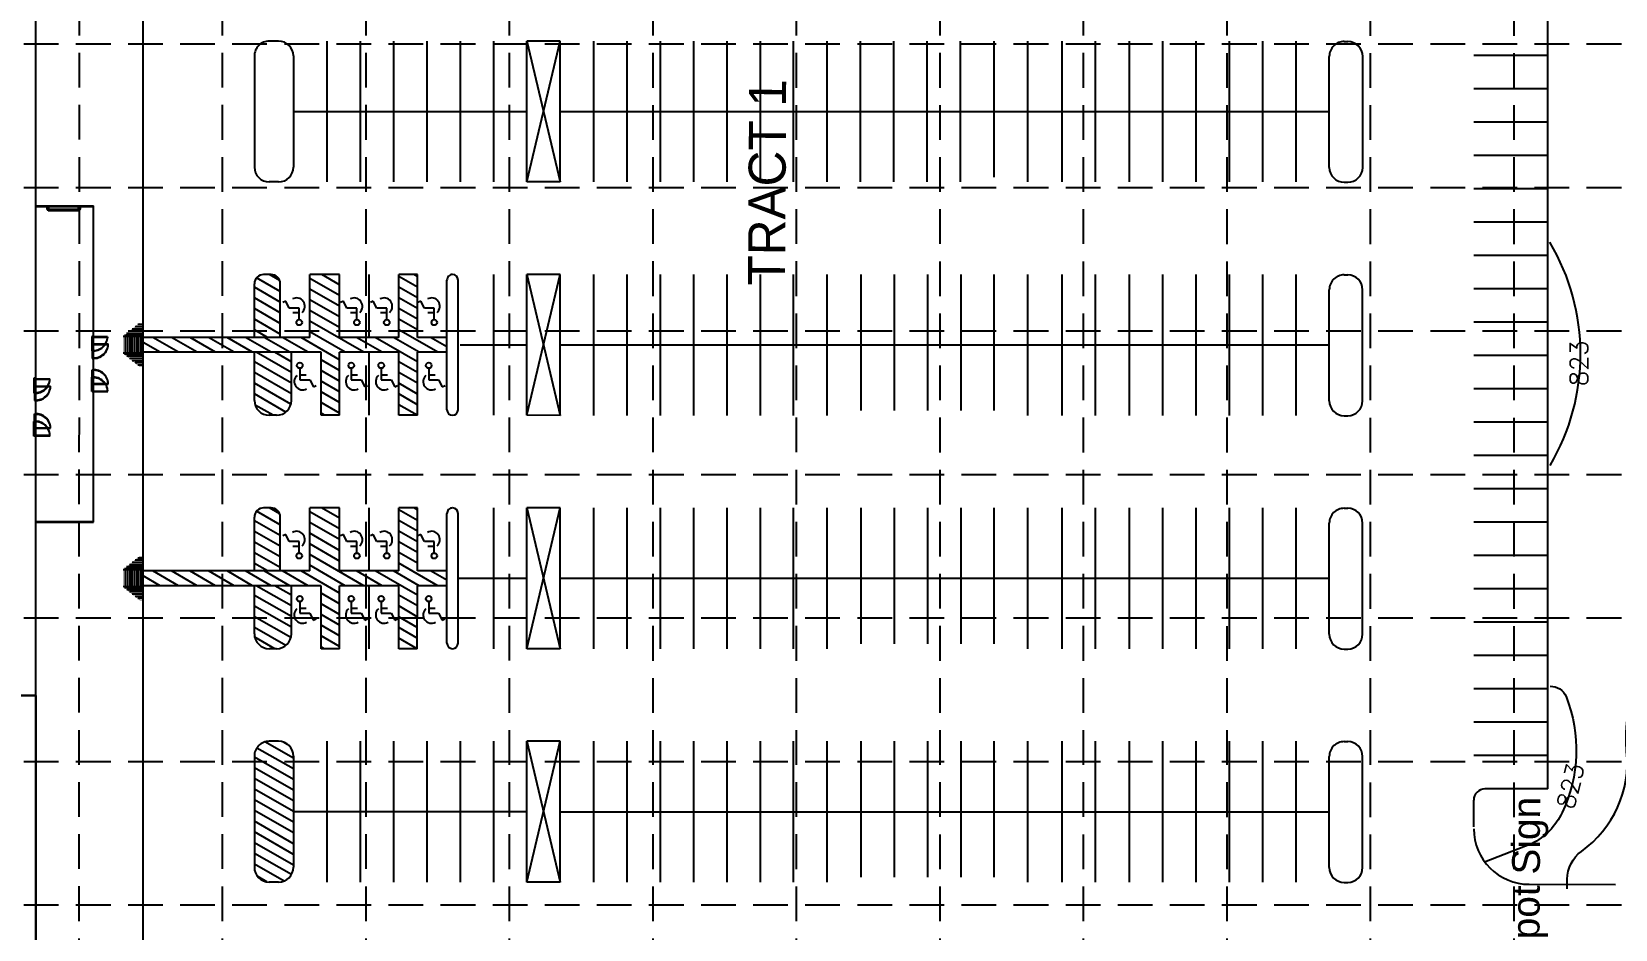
# Model space of a CAD drawing. Header units: inches. Extents: x -105549 to 5741, y -35602 to 5776.
# Drawn here: x 4680.7 to 5108.3, y 3908 to 4150.4 of the extents above; entities that cross this region are included whole.
import ezdxf

# ---------------------------------------------------------------- set-up
doc = ezdxf.new("R2010")
doc.units = ezdxf.units.IN
doc.header["$LTSCALE"] = 30
doc.header["$MEASUREMENT"] = 0
doc.linetypes.add('DASHDOT2', pattern=[0.5, 0.25, -0.125, 0, -0.125])
doc.linetypes.add('HIDDEN', pattern=[0.375, 0.25, -0.125])
for name, color, linetype in [('A-SITE-CURB', 2, 'Continuous'), ('A-SITE-PKSTRIPE', 7, 'Continuous'), ('A-SITE-PROPERTY', 6, 'DASHDOT2'), ('Buildings', 3, 'Continuous'), ('C-BLDG-HomeDepot', 8, 'Continuous'), ('C-PRKG-HCAP', 8, 'Continuous'), ('GRID', 254, 'HIDDEN'), ('SITE-PARKING NOTES', 7, 'Continuous'), ('x37001pto$0$P-CONT-LAND', 1, 'Continuous'), ('x37001pto$0$P-CONT-TXT', 1, 'Continuous')]:
    doc.layers.add(name, color=color, linetype=linetype)
doc.styles.add('GH-HD', font='')
doc.styles.get("Standard").update_dxf_attribs({"font": 'ARIAL.TTF'})
doc.styles.add('x37001pto$0$L80', font='simplex', dxfattribs={"height": 4.8})
doc.styles.get('GH-HD').set_extended_font_data('Goudy Old Style')

# ---------------------------------------------------------------- blocks, each defined once
blk = doc.blocks.new('RAMP')
for p, q in [((-36.9, 0.8), (-36.9, 53.7)), ((-30.4, 0.8), (-30.5, 61.8)), ((-27.1, 0.8), (-27.2, 65.9)), ((27, 58.8), (-27, 58.8)), ((27, 51.6), (-27, 51.6)), ((27.1, 0.7), (27.1, 65.9)), ((30.4, 0.7), (30.4, 61.8)), ((36.9, 0.8), (36.9, 54.8)), ((-71.5, 0.7), (71.5, 0.7)), ((-65.7, 0.7), (-65.7, 18.5)), ((-58.5, 0.7), (-58.5, 26.8)), ((-51.3, 0.7), (-51.3, 36.2)), ((-44.1, 0.7), (-44.1, 45)), ((27, 44.4), (-27, 44.4)), ((27, 37.2), (-27, 37.2)), ((27, 30), (-27, 30)), ((27, 22.8), (-27, 22.8)), ((27, 16.4), (-27, 16.3)), ((27, 8.4), (-27, 8.4)), ((44.1, 0.8), (44.1, 45.1)), ((51.3, 0.8), (51.3, 36.2)), ((58.5, 0.8), (58.5, 27.4)), ((65.7, 0.8), (65.7, 18.6))]:
    blk.add_line(p, q)
for points, const_width in [([(-70.7, 11.6), (-27.1, 66)], 1), ([(-27.1, 66), (26.5, 66)], 0.5), ([(71, 12.1), (26.9, 66)], 1), ([(-71, 0.7), (-71, 11.9)], 1), ([(71, 0.7), (71, 12.1)], 1)]:
    blk.add_lwpolyline(points, dxfattribs=dict(const_width=const_width))

msp = doc.modelspace()

# ---------------------------------------------------------------- linework, layer by layer
at = {"layer": 'A-SITE-CURB', "color": 7}
for p, q in [((5090.06, 3945.91), (5090.08, 4323.91)), ((4710.86, 3812.27), (4710.87, 4192.21)), ((4747.42, 4147.79), (4744.87, 4147.79)), ((4814.41, 4109.79), (4814.42, 4147.79)), ((4814.41, 4109.79), (4823.42, 4147.78)), ((4823.42, 4147.78), (4814.42, 4147.79)), ((4814.42, 4147.79), (4823.41, 4109.78)), ((4823.41, 4109.78), (4823.42, 4147.78)), ((5035.07, 4147.69), (5036.07, 4147.69)), ((4740.87, 4143.79), (4740.87, 4113.79)), ((4751.42, 4143.79), (4751.41, 4113.79)), ((5031.07, 4113.69), (5031.07, 4143.69)), ((5040.07, 4113.69), (5040.07, 4143.69)), ((4747.41, 4109.79), (4744.87, 4109.79)), ((4823.41, 4109.78), (4814.41, 4109.79)), ((5035.07, 4109.69), (5036.07, 4109.69)), ((4792.87, 4048.29), (4792.87, 4083.29)), ((4794.37, 4084.79), (4794.37, 4084.79)), ((4795.87, 4048.29), (4795.87, 4083.29)), ((4814.41, 4084.79), (4823.41, 4046.78)), ((4814.41, 4046.79), (4814.41, 4084.79)), ((4823.41, 4084.78), (4814.41, 4084.79)), ((4814.41, 4046.79), (4823.41, 4084.78)), ((4823.41, 4046.78), (4823.41, 4084.78)), ((5035.06, 4084.69), (5036.06, 4084.69)), ((5031.06, 4050.69), (5031.06, 4080.69)), ((5040.06, 4050.69), (5040.06, 4080.69)), ((4794.37, 4046.79), (4794.37, 4046.79)), ((4823.41, 4046.78), (4814.41, 4046.79)), ((5035.06, 4046.69), (5036.06, 4046.69)), ((4792.86, 3985.29), (4792.87, 4020.29)), ((4794.37, 4021.79), (4794.37, 4021.79)), ((4795.86, 3985.29), (4795.87, 4020.29)), ((4814.41, 4021.79), (4823.41, 3983.78)), ((4814.41, 3983.79), (4814.41, 4021.79)), ((4823.41, 4021.78), (4814.41, 4021.79)), ((4814.41, 3983.79), (4823.41, 4021.78)), ((4823.41, 3983.78), (4823.41, 4021.78)), ((5035.06, 4021.69), (5036.06, 4021.69)), ((5031.06, 3987.69), (5031.06, 4017.69)), ((5040.06, 3987.69), (5040.06, 4017.69)), ((4794.36, 3983.79), (4794.36, 3983.79)), ((4823.41, 3983.78), (4814.41, 3983.79)), ((5035.06, 3983.69), (5036.06, 3983.69)), ((4814.41, 3958.79), (4823.41, 3920.78)), ((4814.41, 3920.79), (4814.41, 3958.79)), ((4823.41, 3958.78), (4814.41, 3958.79)), ((4814.41, 3920.79), (4823.41, 3958.78)), ((4823.41, 3920.78), (4823.41, 3958.78)), ((5031.06, 3924.69), (5031.06, 3954.69)), ((5035.06, 3958.69), (5036.06, 3958.69)), ((5040.06, 3924.69), (5040.06, 3954.69)), ((5070.06, 3935.69), (5070.06, 3942.91)), ((5090.06, 3945.91), (5073.06, 3945.91)), ((4823.41, 3920.78), (4814.41, 3920.79)), ((5035.06, 3920.69), (5036.06, 3920.69)), ((5085.05, 3920.18), (5108.28, 3920.17))]:
    msp.add_line(p, q, dxfattribs=at)
for centre, radius, start, end in [((4744.87, 4143.79), 4, 89.9973, 179.9973), ((4747.42, 4143.79), 4, 359.9973, 89.9973), ((5035.07, 4143.69), 4, 89.9973, 179.9973), ((5036.07, 4143.69), 4, 359.9973, 89.9973), ((4744.87, 4113.79), 4, 179.9973, 269.9973), ((4747.41, 4113.79), 4, 269.9973, 359.9973), ((5035.07, 4113.69), 4, 179.9973, 269.9973), ((5036.07, 4113.69), 4, 269.9973, 359.9973), ((4794.37, 4083.29), 1.5, 89.9973, 179.9973), ((4794.37, 4083.29), 1.5, 359.9973, 89.9973), ((5035.06, 4080.69), 4, 89.9973, 179.9973), ((5036.06, 4080.69), 4, 359.9973, 89.9973), ((5035.06, 4050.69), 4, 179.9973, 269.9973), ((5036.06, 4050.69), 4, 269.9973, 359.9973), ((4794.37, 4048.29), 1.5, 179.9973, 269.9973), ((4794.37, 4048.29), 1.5, 269.9973, 359.9973), ((4794.37, 4020.29), 1.5, 89.9973, 179.9973), ((4794.37, 4020.29), 1.5, 359.9973, 89.9973), ((5035.06, 4017.69), 4, 89.9973, 179.9973), ((5036.06, 4017.69), 4, 359.9973, 89.9973), ((4794.36, 3985.29), 1.5, 179.9973, 269.9973), ((4794.36, 3985.29), 1.5, 269.9973, 359.9973), ((5035.06, 3987.69), 4, 179.9973, 269.9973), ((5036.06, 3987.69), 4, 269.9973, 359.9973), ((5035.06, 3954.69), 4, 89.9973, 179.9973), ((5036.06, 3954.69), 4, 359.9973, 89.9973), ((5073.06, 3942.91), 3, 89.9973, 179.9973), ((5085.06, 3935.18), 15, 179.9973, 269.9623), ((5035.06, 3924.69), 4, 179.9973, 269.9973), ((5036.06, 3924.69), 4, 269.9973, 359.9973)]:
    msp.add_arc(centre, radius, start, end, dxfattribs=at)
at = {"layer": 'A-SITE-PKSTRIPE', "color": 7}
for p, q in [((4760.42, 4147.79), (4760.41, 4109.79)), ((4769.42, 4147.79), (4769.41, 4109.79)), ((4778.42, 4147.79), (4778.41, 4109.79)), ((4787.42, 4147.79), (4787.41, 4109.79)), ((4796.42, 4147.79), (4796.41, 4109.79)), ((4805.42, 4147.79), (4805.41, 4109.79)), ((4832.42, 4147.78), (4832.41, 4109.78)), ((4841.42, 4147.78), (4841.41, 4109.78)), ((4850.42, 4147.78), (4850.41, 4109.78)), ((4859.42, 4147.78), (4859.41, 4109.78)), ((4868.42, 4147.78), (4868.41, 4109.78)), ((4877.42, 4147.78), (4877.41, 4109.78)), ((4886.41, 4109.78), (4886.42, 4147.78)), ((4895.42, 4147.78), (4895.41, 4109.78)), ((4904.42, 4147.78), (4904.41, 4109.78)), ((4913.42, 4147.78), (4913.41, 4109.78)), ((4922.42, 4147.78), (4922.41, 4109.78)), ((4931.42, 4147.78), (4931.41, 4109.78)), ((4940.63, 4111.09), (4940.63, 4147.78)), ((4949.63, 4147.78), (4949.63, 4109.78)), ((4958.85, 4147.78), (4958.85, 4109.78)), ((4967.85, 4147.78), (4967.85, 4109.78)), ((4977.07, 4147.78), (4977.07, 4109.78)), ((4986.07, 4147.78), (4986.07, 4109.78)), ((4995.07, 4147.78), (4995.07, 4109.78)), ((5004.07, 4147.78), (5004.07, 4109.78)), ((5013.07, 4147.78), (5013.07, 4109.78)), ((5022.07, 4147.78), (5022.07, 4109.78)), ((4787.42, 4145.79), (4787.41, 4109.79)), ((4805.42, 4145.79), (4805.41, 4109.79)), ((5090.07, 4143.91), (5070.07, 4143.91)), ((5090.07, 4134.91), (5070.07, 4134.91)), ((4751.42, 4128.79), (4814.42, 4128.79)), ((4823.42, 4128.78), (5031.07, 4128.78)), ((5090.07, 4125.91), (5070.07, 4125.91)), ((5090.07, 4116.91), (5070.07, 4116.91)), ((5090.07, 4107.91), (5070.07, 4107.91)), ((5090.07, 4098.91), (5070.07, 4098.91)), ((5090.06, 4089.91), (5070.06, 4089.91)), ((4747.87, 4080.22), (4741.45, 4083.89)), ((4745.37, 4084.79), (4743.37, 4084.79)), ((4747.7, 4083.19), (4744.91, 4084.79)), ((4755.87, 4067.79), (4755.87, 4084.79)), ((4763.87, 4084.79), (4755.87, 4084.79)), ((4763.87, 4079.11), (4755.87, 4083.73)), ((4763.87, 4081.99), (4759.04, 4084.79)), ((4763.87, 4067.79), (4763.87, 4084.79)), ((4771.87, 4067.79), (4771.87, 4084.79)), ((4779.87, 4067.79), (4779.87, 4084.79)), ((4784.87, 4084.79), (4779.87, 4084.79)), ((4784.87, 4081.41), (4779.87, 4084.3)), ((4784.87, 4084.3), (4784.02, 4084.79)), ((4784.87, 4067.79), (4784.87, 4084.79)), ((4805.41, 4084.79), (4805.41, 4046.79)), ((4832.41, 4084.78), (4832.41, 4046.78)), ((4841.41, 4084.78), (4841.41, 4046.78)), ((4850.41, 4084.78), (4850.41, 4046.78)), ((4859.41, 4084.78), (4859.41, 4046.78)), ((4868.41, 4084.78), (4868.41, 4046.78)), ((4877.41, 4084.78), (4877.41, 4046.78)), ((4886.41, 4046.78), (4886.41, 4084.78)), ((4895.41, 4084.78), (4895.41, 4046.78)), ((4904.63, 4084.78), (4904.63, 4048.09)), ((4913.63, 4084.78), (4913.63, 4048.09)), ((4922.63, 4084.78), (4922.63, 4048.09)), ((4931.63, 4084.78), (4931.63, 4048.09)), ((4940.63, 4048.09), (4940.63, 4084.78)), ((4949.63, 4084.78), (4949.63, 4046.78)), ((4958.85, 4084.78), (4958.85, 4046.78)), ((4967.85, 4084.78), (4967.85, 4046.78)), ((4977.06, 4084.78), (4977.06, 4046.78)), ((4986.06, 4084.78), (4986.06, 4046.78)), ((4995.06, 4084.78), (4995.06, 4046.78)), ((5004.06, 4084.78), (5004.06, 4046.78)), ((5013.06, 4084.78), (5013.06, 4046.78)), ((5022.06, 4084.78), (5022.06, 4046.78)), ((4740.87, 4067.79), (4740.87, 4082.29)), ((4747.87, 4077.34), (4740.87, 4081.34)), ((4747.87, 4067.79), (4747.87, 4082.29)), ((4763.87, 4076.22), (4755.87, 4080.84)), ((4784.87, 4078.52), (4779.87, 4081.41)), ((4805.41, 4082.79), (4805.41, 4046.79)), ((5090.06, 4080.91), (5070.06, 4080.91)), ((4747.87, 4074.46), (4740.87, 4078.46)), ((4747.87, 4071.58), (4740.87, 4075.58)), ((4763.87, 4073.33), (4755.87, 4077.96)), ((4763.87, 4070.45), (4755.87, 4075.07)), ((4784.87, 4075.63), (4779.87, 4078.52)), ((4784.87, 4072.75), (4779.87, 4075.64)), ((4747.87, 4068.7), (4740.87, 4072.7)), ((4770.39, 4063.79), (4755.87, 4072.18)), ((4784.87, 4069.86), (4779.87, 4072.75)), ((5090.06, 4071.91), (5070.06, 4071.91)), ((4740.87, 4067.79), (4710.87, 4067.79)), ((4740.87, 4067.79), (4710.87, 4067.79)), ((4715.43, 4063.79), (4710.87, 4066.43)), ((4715.43, 4063.79), (4710.87, 4066.43)), ((4720.43, 4063.79), (4713.5, 4067.79)), ((4725.42, 4063.79), (4718.5, 4067.79)), ((4730.42, 4063.79), (4723.5, 4067.79)), ((4735.42, 4063.79), (4728.49, 4067.79)), ((4740.41, 4063.79), (4733.49, 4067.79)), ((4745.41, 4063.79), (4738.49, 4067.79)), ((4744.42, 4067.79), (4740.87, 4069.82)), ((4747.87, 4067.79), (4740.87, 4067.79)), ((4750.41, 4063.79), (4743.48, 4067.79)), ((4755.87, 4067.79), (4747.87, 4067.79)), ((4755.4, 4063.79), (4748.48, 4067.79)), ((4763.87, 4061.78), (4753.48, 4067.79)), ((4765.4, 4063.79), (4755.87, 4069.29)), ((4779.87, 4067.79), (4763.87, 4067.79)), ((4775.39, 4063.79), (4768.47, 4067.79)), ((4784.87, 4061.2), (4773.46, 4067.79)), ((4785.38, 4063.79), (4778.46, 4067.79)), ((4790.38, 4063.79), (4779.87, 4069.86)), ((4792.87, 4067.79), (4784.87, 4067.79)), ((4792.87, 4065.24), (4788.45, 4067.79)), ((4740.87, 4063.79), (4710.87, 4063.79)), ((4740.87, 4063.79), (4710.87, 4063.79)), ((4750.87, 4063.79), (4740.87, 4063.79)), ((4740.87, 4050.79), (4740.87, 4063.79)), ((4750.87, 4058.34), (4741.35, 4063.79)), ((4750.87, 4061.22), (4746.38, 4063.79)), ((4750.87, 4050.79), (4750.87, 4063.79)), ((4758.87, 4063.79), (4750.87, 4063.79)), ((4758.87, 4046.79), (4758.87, 4063.79)), ((4763.87, 4058.9), (4758.87, 4061.79)), ((4779.87, 4063.79), (4763.87, 4063.79)), ((4763.87, 4046.79), (4763.87, 4063.79)), ((4771.87, 4046.79), (4771.87, 4063.79)), ((4779.87, 4046.79), (4779.87, 4063.79)), ((4784.87, 4046.79), (4784.87, 4063.79)), ((4792.87, 4063.79), (4784.87, 4063.79)), ((4796.41, 4065.79), (4814.41, 4065.79)), ((4823.41, 4065.78), (5031.06, 4065.78)), ((5090.06, 4062.91), (5070.06, 4062.91)), ((4750.87, 4055.47), (4740.87, 4061.18)), ((4750.87, 4052.59), (4740.87, 4058.3)), ((4763.87, 4056.01), (4758.87, 4058.9)), ((4784.87, 4058.31), (4779.87, 4061.2)), ((4784.87, 4055.42), (4779.87, 4058.31)), ((4750.74, 4049.78), (4740.87, 4055.42)), ((4763.87, 4053.12), (4758.87, 4056.01)), ((4763.87, 4050.23), (4758.87, 4053.12)), ((4784.87, 4052.53), (4779.87, 4055.42)), ((5090.06, 4053.91), (5070.06, 4053.91)), ((4749.38, 4047.68), (4740.87, 4052.54)), ((4745.9, 4046.79), (4741.06, 4049.55)), ((4763.87, 4047.35), (4758.87, 4050.24)), ((4784.87, 4049.65), (4779.87, 4052.54)), ((4784.82, 4046.79), (4779.87, 4049.65)), ((4746.87, 4046.79), (4744.87, 4046.79)), ((4759.84, 4046.79), (4758.87, 4047.35)), ((4763.87, 4046.79), (4758.87, 4046.79)), ((4784.87, 4046.79), (4779.87, 4046.79)), ((5090.06, 4044.91), (5070.06, 4044.91)), ((5090.06, 4035.91), (5070.06, 4035.91)), ((5090.06, 4026.91), (5070.06, 4026.91)), ((4740.87, 4004.79), (4740.87, 4019.29)), ((4747.87, 4017.22), (4741.45, 4020.89)), ((4745.37, 4021.79), (4743.37, 4021.79)), ((4747.7, 4020.19), (4744.91, 4021.79)), ((4747.87, 4004.79), (4747.87, 4019.29)), ((4755.87, 4004.79), (4755.87, 4021.79)), ((4763.87, 4021.79), (4755.87, 4021.79)), ((4763.87, 4016.11), (4755.87, 4020.73)), ((4763.87, 4018.99), (4759.03, 4021.79)), ((4763.87, 4004.79), (4763.87, 4021.79)), ((4771.87, 4004.79), (4771.87, 4021.79)), ((4779.87, 4004.79), (4779.87, 4021.79)), ((4784.87, 4021.79), (4779.87, 4021.79)), ((4784.87, 4018.41), (4779.87, 4021.3)), ((4784.87, 4021.3), (4784.02, 4021.79)), ((4784.87, 4004.79), (4784.87, 4021.79)), ((4805.41, 4021.79), (4805.41, 3983.79)), ((4805.41, 4019.79), (4805.41, 3983.79)), ((4832.41, 4021.78), (4832.41, 3983.78)), ((4841.41, 4021.78), (4841.41, 3983.78)), ((4850.41, 4021.78), (4850.41, 3983.78)), ((4859.41, 4021.78), (4859.41, 3983.78)), ((4868.41, 4021.78), (4868.41, 3983.78)), ((4877.41, 4021.78), (4877.41, 3983.78)), ((4886.41, 3983.78), (4886.41, 4021.78)), ((4895.41, 4021.78), (4895.41, 3983.78)), ((4904.63, 4021.78), (4904.63, 3985.09)), ((4913.63, 4021.78), (4913.63, 3985.09)), ((4922.63, 4021.78), (4922.63, 3985.09)), ((4931.63, 4021.78), (4931.63, 3985.09)), ((4940.63, 3985.09), (4940.63, 4021.78)), ((4949.63, 4021.78), (4949.63, 3983.78)), ((4958.84, 4021.78), (4958.84, 3983.78)), ((4967.84, 4021.78), (4967.84, 3983.78)), ((4977.06, 4021.78), (4977.06, 3983.78)), ((4986.06, 4021.78), (4986.06, 3983.78)), ((4995.06, 4021.78), (4995.06, 3983.78)), ((5004.06, 4021.78), (5004.06, 3983.78)), ((5013.06, 4021.78), (5013.06, 3983.78)), ((5022.06, 4021.78), (5022.06, 3983.78)), ((4747.87, 4014.34), (4740.87, 4018.34)), ((4747.87, 4011.46), (4740.87, 4015.46)), ((4763.87, 4013.22), (4755.87, 4017.84)), ((4763.87, 4010.33), (4755.87, 4014.96)), ((4784.87, 4015.52), (4779.87, 4018.41)), ((4784.87, 4012.63), (4779.87, 4015.52)), ((5090.06, 4017.91), (5070.06, 4017.91)), ((4747.87, 4008.58), (4740.87, 4012.58)), ((4763.87, 4007.45), (4755.87, 4012.07)), ((4784.87, 4009.75), (4779.87, 4012.64)), ((4747.87, 4005.7), (4740.87, 4009.7)), ((4744.42, 4004.79), (4740.87, 4006.82)), ((4770.39, 4000.79), (4755.87, 4009.18)), ((4765.39, 4000.79), (4755.87, 4006.29)), ((4784.87, 4006.86), (4779.87, 4009.75)), ((4790.38, 4000.79), (4779.87, 4006.86)), ((5090.06, 4008.91), (5070.06, 4008.91)), ((4740.87, 4004.79), (4710.87, 4004.79)), ((4740.87, 4004.79), (4710.87, 4004.79)), ((4715.43, 4000.79), (4710.87, 4003.43)), ((4720.42, 4000.79), (4713.5, 4004.79)), ((4725.42, 4000.79), (4718.5, 4004.79)), ((4730.42, 4000.79), (4723.49, 4004.79)), ((4735.41, 4000.79), (4728.49, 4004.79)), ((4740.41, 4000.79), (4733.49, 4004.79)), ((4745.41, 4000.79), (4738.48, 4004.79)), ((4747.87, 4004.79), (4740.87, 4004.79)), ((4750.4, 4000.79), (4743.48, 4004.79)), ((4755.87, 4004.79), (4747.87, 4004.79)), ((4755.4, 4000.79), (4748.48, 4004.79)), ((4763.87, 3998.78), (4753.47, 4004.79)), ((4779.87, 4004.79), (4763.87, 4004.79)), ((4775.39, 4000.79), (4768.46, 4004.79)), ((4784.87, 3998.2), (4773.46, 4004.79)), ((4785.38, 4000.79), (4778.46, 4004.79)), ((4792.87, 4004.79), (4784.87, 4004.79)), ((4792.87, 4002.24), (4788.45, 4004.79)), ((4795.87, 4002.79), (4814.41, 4002.79)), ((4823.41, 4002.78), (5031.06, 4002.78)), ((4740.87, 4000.79), (4710.87, 4000.79)), ((4740.87, 4000.79), (4710.87, 4000.79)), ((4740.86, 3987.79), (4740.87, 4000.79)), ((4750.87, 4000.79), (4740.87, 4000.79)), ((4750.86, 3992.47), (4740.87, 3998.18)), ((4750.87, 3995.34), (4741.34, 4000.79)), ((4750.87, 3998.22), (4746.38, 4000.79)), ((4750.86, 3987.79), (4750.87, 4000.79)), ((4758.87, 4000.79), (4750.87, 4000.79)), ((4758.86, 3983.79), (4758.87, 4000.79)), ((4763.87, 3995.9), (4758.87, 3998.79)), ((4763.86, 3983.79), (4763.87, 4000.79)), ((4779.87, 4000.79), (4763.87, 4000.79)), ((4771.86, 3983.79), (4771.87, 4000.79)), ((4779.86, 3983.79), (4779.87, 4000.79)), ((4784.87, 3995.31), (4779.87, 3998.2)), ((4784.86, 3983.79), (4784.87, 4000.79)), ((4792.87, 4000.79), (4784.87, 4000.79)), ((5090.06, 3999.91), (5070.06, 3999.91)), ((4750.86, 3989.59), (4740.87, 3995.3)), ((4763.86, 3993.01), (4758.87, 3995.9)), ((4784.86, 3992.42), (4779.87, 3995.31)), ((4750.74, 3986.78), (4740.86, 3992.42)), ((4749.38, 3984.68), (4740.86, 3989.54)), ((4763.86, 3990.12), (4758.86, 3993.01)), ((4763.86, 3987.23), (4758.86, 3990.12)), ((4784.86, 3989.53), (4779.86, 3992.42)), ((4784.86, 3986.65), (4779.86, 3989.54)), ((5090.06, 3990.91), (5070.06, 3990.91)), ((4746.38, 3983.79), (4740.96, 3986.92)), ((4763.86, 3984.35), (4758.86, 3987.24)), ((4784.82, 3983.79), (4779.86, 3986.65)), ((4746.86, 3983.79), (4744.86, 3983.79)), ((4759.83, 3983.79), (4758.86, 3984.35)), ((4763.86, 3983.79), (4758.86, 3983.79)), ((4784.86, 3983.79), (4779.86, 3983.79)), ((5090.06, 3981.91), (5070.06, 3981.91)), ((5090.06, 3972.91), (5070.06, 3972.91)), ((5090.06, 3963.91), (5070.06, 3963.91)), ((4740.86, 3954.79), (4740.86, 3924.79)), ((4751.41, 3951.31), (4741.51, 3956.97)), ((4751.41, 3954.19), (4743.67, 3958.61)), ((4747.41, 3958.79), (4744.86, 3958.79)), ((4749.85, 3957.96), (4748.9, 3958.5)), ((4751.41, 3954.79), (4751.41, 3924.79)), ((4760.41, 3958.79), (4760.41, 3920.79)), ((4769.41, 3958.79), (4769.41, 3920.79)), ((4778.41, 3958.79), (4778.41, 3920.79)), ((4787.41, 3958.79), (4787.41, 3920.79)), ((4787.41, 3956.79), (4787.41, 3920.79)), ((4796.41, 3958.79), (4796.41, 3920.79)), ((4805.41, 3958.79), (4805.41, 3920.79)), ((4805.41, 3956.79), (4805.41, 3920.79)), ((4832.41, 3958.78), (4832.41, 3920.78)), ((4841.41, 3958.78), (4841.41, 3920.78)), ((4850.41, 3958.78), (4850.41, 3920.78)), ((4859.41, 3958.78), (4859.41, 3920.78)), ((4868.41, 3958.78), (4868.41, 3920.78)), ((4877.41, 3958.78), (4877.41, 3920.78)), ((4886.41, 3920.78), (4886.41, 3958.78)), ((4895.41, 3958.78), (4895.41, 3920.78)), ((4904.62, 3958.78), (4904.62, 3922.09)), ((4913.62, 3958.78), (4913.62, 3922.09)), ((4922.62, 3958.78), (4922.62, 3922.09)), ((4931.62, 3958.78), (4931.62, 3922.09)), ((4940.62, 3922.09), (4940.62, 3958.78)), ((4949.62, 3958.78), (4949.62, 3920.78)), ((4958.84, 3958.78), (4958.84, 3920.78)), ((4967.84, 3958.78), (4967.84, 3920.78)), ((4977.06, 3958.78), (4977.06, 3920.78)), ((4986.06, 3958.78), (4986.06, 3920.78)), ((4995.06, 3958.78), (4995.06, 3920.78)), ((5004.06, 3958.78), (5004.06, 3920.78)), ((5013.06, 3958.78), (5013.06, 3920.78)), ((5022.06, 3958.78), (5022.06, 3920.78)), ((5090.06, 3954.91), (5070.06, 3954.91)), ((4751.41, 3948.43), (4740.86, 3954.46)), ((4751.41, 3945.55), (4740.86, 3951.58)), ((4751.41, 3942.67), (4740.86, 3948.7)), ((4751.41, 3939.79), (4740.86, 3945.82)), ((4751.41, 3936.91), (4740.86, 3942.94)), ((4751.41, 3934.03), (4740.86, 3940.06)), ((4751.41, 3939.79), (4814.41, 3939.79)), ((4818.67, 3939.79), (4819.15, 3939.79)), ((4823.41, 3939.78), (5031.06, 3939.78)), ((4751.41, 3931.15), (4740.86, 3937.18)), ((4751.41, 3928.27), (4740.86, 3934.3)), ((4751.41, 3925.39), (4740.86, 3931.42)), ((4750.88, 3922.81), (4740.86, 3928.54)), ((4748.88, 3921.07), (4740.86, 3925.66)), ((4744.26, 3920.83), (4741.76, 3922.27)), ((4747.41, 3920.79), (4744.86, 3920.79))]:
    msp.add_line(p, q, dxfattribs=at)
for centre, radius, start, end in [((4743.37, 4082.29), 2.5, 89.9973, 179.9973), ((4745.37, 4082.29), 2.5, 359.9973, 89.9973), ((4744.87, 4050.79), 4, 179.9973, 269.9973), ((4746.87, 4050.79), 4, 269.9973, 359.9973), ((4743.37, 4019.29), 2.5, 89.9973, 179.9973), ((4745.37, 4019.29), 2.5, 359.9973, 89.9973), ((4744.86, 3987.79), 4, 179.9973, 269.9973), ((4746.86, 3987.79), 4, 269.9973, 359.9973), ((4744.86, 3954.79), 4, 89.9973, 179.9973), ((4747.41, 3954.79), 4, 359.9973, 89.9973), ((4744.86, 3924.79), 4, 179.9973, 269.9973), ((4747.41, 3924.79), 4, 269.9973, 359.9973)]:
    msp.add_arc(centre, radius, start, end, dxfattribs=at)
at = {"layer": 'A-SITE-PROPERTY', "color": 7}
msp.add_lwpolyline([(4778.21, 3741.94), (4435.07, 3733.46), (4778.21, 3741.94, 0.235445), (5362.52, 4023.6)], format="xyb", dxfattribs=at)
at = {"layer": 'Buildings', "color": 7}
msp.add_line((4681.86, 3971.16), (4681.86, 3801.49), dxfattribs=at)
msp.add_lwpolyline([(4681.86, 3971.16), (4681.88, 4375.32), (4653.88, 4375.32), (4653.88, 4415.16), (4508.55, 4415.16), (4508.55, 4375.33), (4446.88, 4375.33), (4446.86, 3938.5), (4498.2, 3938.5), (4498.2, 3971.16)], close=True, dxfattribs=at)
msp.add_lwpolyline([(4498.19, 3863.5), (4498.2, 3938.5), (4498.2, 3971.16), (4681.86, 3971.16), (4498.2, 3971.16), (4498.19, 3801.49), (4681.86, 3801.49), (4681.86, 3971.16)], dxfattribs=at)
at = {"layer": 'C-BLDG-HomeDepot', "color": 7}
for p, q in [((4681.87, 4103.34), (4697.48, 4103.34)), ((4681.87, 4103.2), (4697.48, 4103.2)), ((4684.87, 4103.01), (4684.98, 4103.12)), ((4684.87, 4103.04), (4684.87, 4102.54)), ((4684.87, 4102.87), (4684.98, 4102.98)), ((4684.87, 4102.89), (4684.93, 4102.96)), ((4684.87, 4102.84), (4684.93, 4102.9)), ((4684.87, 4102.9), (4684.87, 4102.4)), ((4684.87, 4102.75), (4684.93, 4102.82)), ((4684.87, 4102.72), (4684.93, 4102.78)), ((4684.87, 4102.7), (4684.93, 4102.76)), ((4684.87, 4102.66), (4684.93, 4102.72)), ((4684.87, 4102.58), (4684.93, 4102.64)), ((4684.87, 4102.54), (4684.93, 4102.6)), ((4684.87, 4102.52), (4684.93, 4102.58)), ((4684.87, 4102.4), (4684.93, 4102.46)), ((4684.88, 4102.49), (4684.93, 4102.55)), ((4684.88, 4102.35), (4684.93, 4102.41)), ((4684.89, 4103.09), (4684.9, 4103.1)), ((4684.89, 4102.95), (4684.9, 4102.96)), ((4684.93, 4103.02), (4684.93, 4102.56)), ((4684.93, 4102.88), (4684.93, 4102.42)), ((4685.29, 4103.12), (4684.95, 4103.12)), ((4685.29, 4102.98), (4684.95, 4102.98)), ((4684.95, 4102.45), (4685.29, 4102.45)), ((4684.95, 4102.31), (4685.29, 4102.31)), ((4684.96, 4102.45), (4685.02, 4102.52)), ((4684.96, 4102.31), (4685.02, 4102.38)), ((4685.27, 4103.06), (4684.97, 4103.06)), ((4685.27, 4102.92), (4684.97, 4102.92)), ((4684.97, 4102.52), (4685.27, 4102.52)), ((4684.97, 4102.38), (4685.27, 4102.38)), ((4685.02, 4102.45), (4685.08, 4102.52)), ((4685.02, 4102.31), (4685.08, 4102.38)), ((4685.03, 4103.06), (4685.1, 4103.12)), ((4685.03, 4102.92), (4685.1, 4102.98)), ((4685.09, 4103.06), (4685.16, 4103.12)), ((4685.09, 4102.92), (4685.16, 4102.98)), ((4685.24, 4102.45), (4685.12, 4102.45)), ((4685.24, 4102.31), (4685.12, 4102.31)), ((4685.14, 4102.45), (4685.2, 4102.52)), ((4685.14, 4102.31), (4685.2, 4102.38)), ((4685.2, 4102.45), (4685.26, 4102.52)), ((4685.2, 4102.31), (4685.26, 4102.38)), ((4685.21, 4103.06), (4685.27, 4103.12)), ((4685.21, 4102.92), (4685.27, 4102.98)), ((4685.24, 4102.14), (4685.24, 4102.45)), ((4685.37, 4102.39), (4685.24, 4102.39)), ((4685.24, 4102), (4685.24, 4102.31)), ((4685.37, 4102.25), (4685.24, 4102.25)), ((4685.37, 4102.14), (4685.24, 4102.14)), ((4685.37, 4102), (4685.24, 4102)), ((4685.27, 4103.06), (4685.32, 4103.11)), ((4685.27, 4102.92), (4685.32, 4102.97)), ((4693.45, 4102.35), (4685.29, 4102.35)), ((4685.29, 4102.35), (4685.29, 4102.18)), ((4693.45, 4102.21), (4685.29, 4102.21)), ((4685.29, 4102.21), (4685.29, 4102.04)), ((4685.29, 4102.18), (4693.45, 4102.18)), ((4685.29, 4102.04), (4693.45, 4102.04)), ((4685.31, 4102.98), (4685.37, 4103.04)), ((4685.31, 4102.56), (4685.31, 4103.02)), ((4685.31, 4102.92), (4685.37, 4102.98)), ((4685.31, 4102.84), (4685.37, 4102.9)), ((4685.31, 4102.42), (4685.31, 4102.88)), ((4685.31, 4102.8), (4685.37, 4102.86)), ((4685.31, 4102.78), (4685.37, 4102.84)), ((4685.31, 4102.74), (4685.37, 4102.81)), ((4685.31, 4102.66), (4685.37, 4102.72)), ((4685.31, 4102.62), (4685.37, 4102.69)), ((4685.31, 4102.6), (4685.37, 4102.67)), ((4685.31, 4102.57), (4685.37, 4102.63)), ((4685.31, 4102.48), (4685.37, 4102.55)), ((4685.31, 4102.43), (4685.37, 4102.49)), ((4685.32, 4102.46), (4685.36, 4102.5)), ((4685.32, 4102.32), (4685.36, 4102.36)), ((4685.37, 4102.54), (4685.37, 4103.04)), ((4685.37, 4102.4), (4685.37, 4102.9)), ((4693.37, 4102.54), (4693.37, 4103.04)), ((4693.43, 4102.98), (4693.37, 4103.04)), ((4693.43, 4102.92), (4693.37, 4102.98)), ((4693.37, 4102.4), (4693.37, 4102.9)), ((4693.43, 4102.84), (4693.37, 4102.9)), ((4693.43, 4102.8), (4693.37, 4102.86)), ((4693.43, 4102.78), (4693.37, 4102.84)), ((4693.43, 4102.74), (4693.37, 4102.8)), ((4693.43, 4102.66), (4693.37, 4102.72)), ((4693.43, 4102.62), (4693.37, 4102.69)), ((4693.43, 4102.6), (4693.37, 4102.66)), ((4693.43, 4102.57), (4693.37, 4102.63)), ((4693.43, 4102.48), (4693.37, 4102.55)), ((4693.43, 4102.43), (4693.37, 4102.49)), ((4693.37, 4102.39), (4693.5, 4102.39)), ((4693.37, 4102.25), (4693.5, 4102.25)), ((4693.42, 4102.46), (4693.38, 4102.5)), ((4693.42, 4102.32), (4693.38, 4102.36)), ((4693.47, 4103.06), (4693.42, 4103.11)), ((4693.47, 4102.92), (4693.42, 4102.97)), ((4693.43, 4102.56), (4693.43, 4103.02)), ((4693.43, 4102.42), (4693.43, 4102.88)), ((4693.45, 4103.12), (4693.79, 4103.12)), ((4693.45, 4102.98), (4693.79, 4102.98)), ((4693.79, 4102.45), (4693.45, 4102.45)), ((4693.45, 4102.18), (4693.45, 4102.35)), ((4693.79, 4102.31), (4693.45, 4102.31)), ((4693.45, 4102.04), (4693.45, 4102.21)), ((4693.53, 4103.06), (4693.47, 4103.12)), ((4693.47, 4103.06), (4693.77, 4103.06)), ((4693.53, 4102.92), (4693.47, 4102.98)), ((4693.47, 4102.92), (4693.77, 4102.92)), ((4693.77, 4102.52), (4693.47, 4102.52)), ((4693.77, 4102.38), (4693.47, 4102.38)), ((4693.54, 4102.45), (4693.48, 4102.52)), ((4693.54, 4102.31), (4693.48, 4102.38)), ((4693.6, 4102.45), (4693.54, 4102.52)), ((4693.6, 4102.31), (4693.54, 4102.38)), ((4693.65, 4102.92), (4693.58, 4102.98)), ((4693.65, 4103.06), (4693.58, 4103.12)), ((4693.71, 4103.06), (4693.64, 4103.12)), ((4693.71, 4102.92), (4693.64, 4102.98)), ((4693.72, 4102.45), (4693.66, 4102.52)), ((4693.72, 4102.31), (4693.66, 4102.38)), ((4693.78, 4102.45), (4693.72, 4102.52)), ((4693.78, 4102.31), (4693.72, 4102.38)), ((4693.87, 4103.01), (4693.76, 4103.12)), ((4693.87, 4102.87), (4693.76, 4102.98)), ((4693.81, 4103.02), (4693.81, 4102.56)), ((4693.87, 4102.89), (4693.81, 4102.96)), ((4693.87, 4102.83), (4693.81, 4102.9)), ((4693.81, 4102.88), (4693.81, 4102.42)), ((4693.87, 4102.75), (4693.81, 4102.82)), ((4693.87, 4102.72), (4693.81, 4102.78)), ((4693.87, 4102.7), (4693.81, 4102.76)), ((4693.87, 4102.66), (4693.81, 4102.72)), ((4693.87, 4102.58), (4693.81, 4102.64)), ((4693.87, 4102.54), (4693.81, 4102.6)), ((4693.87, 4102.52), (4693.81, 4102.58)), ((4693.86, 4102.49), (4693.81, 4102.55)), ((4693.87, 4102.4), (4693.81, 4102.46)), ((4693.86, 4102.35), (4693.81, 4102.41)), ((4693.85, 4103.09), (4693.84, 4103.1)), ((4693.85, 4102.95), (4693.84, 4102.96)), ((4693.87, 4103.04), (4693.87, 4102.54)), ((4693.87, 4102.9), (4693.87, 4102.4)), ((4697.48, 4018.09), (4697.48, 4103.34)), ((4697.48, 4017.95), (4697.48, 4103.2)), ((4696.95, 4068.04), (4696.95, 4064.32)), ((4697.1, 4068.04), (4696.95, 4068.04)), ((4696.95, 4067.9), (4696.95, 4064.18)), ((4697.1, 4067.9), (4696.95, 4067.9)), ((4697.1, 4064.32), (4697.1, 4068.04)), ((4697.1, 4068.04), (4701.26, 4068.04)), ((4697.1, 4064.18), (4697.1, 4067.9)), ((4697.1, 4067.9), (4701.26, 4067.9)), ((4697.12, 4066.05), (4697.12, 4062.3)), ((4697.26, 4066.05), (4697.12, 4066.05)), ((4697.12, 4065.91), (4697.12, 4062.16)), ((4697.26, 4065.91), (4697.12, 4065.91)), ((4697.24, 4066.05), (4701.41, 4066.05)), ((4697.24, 4065.91), (4701.41, 4065.91)), ((4697.26, 4062.3), (4697.26, 4066.05)), ((4697.26, 4062.16), (4697.26, 4065.91)), ((4710.87, 4064.02), (4710.87, 4068.02)), ((4710.87, 4064.02), (4710.87, 4068.02)), ((4710.87, 4064.02), (4710.87, 4068.02)), ((4710.87, 4064.02), (4710.87, 4068.02)), ((4696.95, 4064.32), (4697.1, 4064.32)), ((4696.95, 4064.18), (4697.1, 4064.18)), ((4697.12, 4062.3), (4697.26, 4062.3)), ((4697.12, 4062.16), (4697.26, 4062.16)), ((4697.12, 4055.34), (4697.12, 4059.09)), ((4697.12, 4059.09), (4697.26, 4059.09)), ((4697.12, 4055.2), (4697.12, 4058.95)), ((4697.12, 4058.95), (4697.26, 4058.95)), ((4697.26, 4059.09), (4697.26, 4055.34)), ((4697.26, 4058.95), (4697.26, 4055.2)), ((4681.37, 4056.8), (4681.37, 4056.67)), ((4681.7, 4056.8), (4681.37, 4056.8)), ((4681.51, 4056.67), (4681.37, 4056.67)), ((4681.37, 4056.67), (4681.7, 4056.67)), ((4681.37, 4056.67), (4681.37, 4052.94)), ((4681.37, 4056.66), (4681.37, 4056.53)), ((4681.7, 4056.66), (4681.37, 4056.66)), ((4681.51, 4056.53), (4681.37, 4056.53)), ((4681.37, 4056.53), (4681.7, 4056.53)), ((4681.37, 4056.53), (4681.37, 4052.8)), ((4681.51, 4056.67), (4685.68, 4056.67)), ((4681.51, 4052.94), (4681.51, 4056.67)), ((4681.51, 4056.53), (4685.68, 4056.53)), ((4681.51, 4052.8), (4681.51, 4056.53)), ((4681.53, 4054.67), (4681.53, 4050.92)), ((4681.68, 4054.67), (4681.53, 4054.67)), ((4681.53, 4054.53), (4681.53, 4050.78)), ((4681.68, 4054.53), (4681.53, 4054.53)), ((4681.66, 4054.67), (4685.83, 4054.67)), ((4681.66, 4054.53), (4685.83, 4054.53)), ((4681.68, 4050.92), (4681.68, 4054.67)), ((4681.68, 4050.78), (4681.68, 4054.53)), ((4681.7, 4056.67), (4681.7, 4056.8)), ((4681.7, 4056.53), (4681.7, 4056.66)), ((4696.95, 4057.07), (4697.1, 4057.07)), ((4696.95, 4053.34), (4696.95, 4057.07)), ((4696.95, 4056.93), (4697.1, 4056.93)), ((4696.95, 4053.2), (4696.95, 4056.93)), ((4697.1, 4053.34), (4696.95, 4053.34)), ((4697.1, 4053.2), (4696.95, 4053.2)), ((4697.1, 4057.07), (4697.1, 4053.34)), ((4697.1, 4056.93), (4697.1, 4053.2)), ((4697.26, 4055.34), (4697.12, 4055.34)), ((4697.26, 4055.2), (4697.12, 4055.2)), ((4697.12, 4053.34), (4701.28, 4053.34)), ((4697.12, 4053.2), (4701.28, 4053.2)), ((4697.26, 4055.34), (4701.43, 4055.33)), ((4697.26, 4055.2), (4701.43, 4055.2)), ((4681.37, 4052.94), (4681.51, 4052.94)), ((4681.37, 4052.8), (4681.51, 4052.8)), ((4681.53, 4050.92), (4681.68, 4050.92)), ((4681.53, 4050.78), (4681.68, 4050.78)), ((4681.37, 4041.42), (4681.37, 4045.15)), ((4681.37, 4045.15), (4681.51, 4045.15)), ((4681.37, 4041.28), (4681.37, 4045.01)), ((4681.37, 4045.01), (4681.51, 4045.01)), ((4681.51, 4045.15), (4681.51, 4041.42)), ((4681.51, 4045.01), (4681.51, 4041.28)), ((4681.53, 4043.42), (4681.53, 4047.17)), ((4681.53, 4047.17), (4681.68, 4047.17)), ((4681.53, 4043.28), (4681.53, 4047.03)), ((4681.53, 4047.03), (4681.68, 4047.03)), ((4681.68, 4047.17), (4681.68, 4043.42)), ((4681.68, 4047.03), (4681.68, 4043.28)), ((4681.51, 4041.42), (4681.37, 4041.42)), ((4681.37, 4041.3), (4681.37, 4041.42)), ((4681.37, 4041.42), (4681.7, 4041.42)), ((4681.7, 4041.3), (4681.37, 4041.3)), ((4681.51, 4041.28), (4681.37, 4041.28)), ((4681.37, 4041.16), (4681.37, 4041.28)), ((4681.37, 4041.28), (4681.7, 4041.28)), ((4681.7, 4041.16), (4681.37, 4041.16)), ((4681.68, 4043.42), (4681.53, 4043.42)), ((4681.68, 4043.28), (4681.53, 4043.28)), ((4681.53, 4041.42), (4685.7, 4041.42)), ((4681.53, 4041.28), (4685.7, 4041.28)), ((4681.68, 4043.42), (4685.85, 4043.42)), ((4681.68, 4043.28), (4685.85, 4043.28)), ((4681.7, 4041.42), (4681.7, 4041.3)), ((4681.7, 4041.28), (4681.7, 4041.16)), ((4681.87, 4018.09), (4697.48, 4018.09)), ((4681.87, 4017.95), (4697.48, 4017.95)), ((4710.87, 4001.02), (4710.87, 4005.02)), ((4710.87, 4001.02), (4710.87, 4005.02))]:
    msp.add_line(p, q, dxfattribs=at)
for centre, radius, start, end in [((4684.95, 4103.04), 0.0833, 89.9973, 179.9973), ((4684.95, 4102.9), 0.0833, 89.9973, 179.9973), ((4684.95, 4102.54), 0.0833, 179.9973, 269.9973), ((4684.95, 4102.4), 0.0833, 179.9973, 269.9973), ((4684.97, 4103.02), 0.0417, 89.9973, 179.9973), ((4684.97, 4102.88), 0.0417, 89.9973, 179.9973), ((4684.97, 4102.56), 0.0417, 179.9973, 269.9973), ((4684.97, 4102.42), 0.0417, 179.9973, 269.9973), ((4685.27, 4103.02), 0.0417, 359.9973, 89.9973), ((4685.27, 4102.88), 0.0417, 359.9973, 89.9973), ((4685.27, 4102.56), 0.0417, 269.9973, 359.9973), ((4685.27, 4102.42), 0.0417, 269.9973, 359.9973), ((4685.29, 4103.04), 0.0833, 359.9973, 89.9973), ((4685.29, 4102.9), 0.0833, 359.9973, 89.9973), ((4685.29, 4102.54), 0.0833, 269.9973, 359.9973), ((4685.29, 4102.4), 0.0833, 269.9973, 359.9973), ((4693.45, 4103.04), 0.0833, 89.9973, 179.9973), ((4693.45, 4102.9), 0.0833, 89.9973, 179.9973), ((4693.45, 4102.54), 0.0833, 179.9973, 269.9973), ((4693.45, 4102.4), 0.0833, 179.9973, 269.9973), ((4693.47, 4103.02), 0.0417, 89.9973, 179.9973), ((4693.47, 4102.88), 0.0417, 89.9973, 179.9973), ((4693.47, 4102.56), 0.0417, 179.9973, 269.9973), ((4693.47, 4102.42), 0.0417, 179.9973, 269.9973), ((4693.77, 4103.02), 0.0417, 359.9973, 89.9973), ((4693.77, 4102.88), 0.0417, 359.9973, 89.9973), ((4693.77, 4102.56), 0.0417, 269.9973, 359.9973), ((4693.77, 4102.42), 0.0417, 269.9973, 359.9973), ((4693.79, 4103.04), 0.0833, 359.9973, 89.9973), ((4693.79, 4102.9), 0.0833, 359.9973, 89.9973), ((4693.79, 4102.54), 0.0833, 269.9973, 359.9973), ((4693.79, 4102.4), 0.0833, 269.9973, 359.9973), ((4697.36, 4068.2), 3.91, 266.1991, 357.77), ((4697.36, 4068.06), 3.91, 266.1991, 357.77), ((4697.5, 4066.2), 3.91, 266.1991, 357.77), ((4697.5, 4066.06), 3.91, 266.1991, 357.77), ((4697.52, 4055.18), 3.91, 2.2247, 93.7955), ((4697.52, 4055.04), 3.91, 2.2247, 93.7955), ((4681.77, 4056.82), 3.91, 266.1991, 357.77), ((4681.77, 4056.68), 3.91, 266.1991, 357.77), ((4681.92, 4054.82), 3.91, 266.1991, 357.77), ((4681.92, 4054.68), 3.91, 266.1991, 357.77), ((4697.38, 4053.18), 3.91, 2.2247, 93.7955), ((4697.38, 4053.04), 3.91, 2.2247, 93.7955), ((4681.79, 4041.27), 3.91, 2.2247, 93.7955), ((4681.79, 4041.13), 3.91, 2.2247, 93.7955), ((4681.94, 4043.27), 3.91, 2.2247, 93.7955), ((4681.94, 4043.13), 3.91, 2.2247, 93.7955)]:
    msp.add_arc(centre, radius, start, end, dxfattribs=at)
at = {"layer": 'C-PRKG-HCAP', "color": 7}
for p, q in [((4749.34, 4077.63), (4748.59, 4077.25)), ((4750.3, 4075.7), (4749.34, 4077.63)), ((4752.99, 4075.7), (4750.3, 4075.7)), ((4752.99, 4074.41), (4751.27, 4074.41)), ((4752.99, 4072.61), (4752.99, 4075.7)), ((4764.89, 4077.63), (4764.14, 4077.25)), ((4765.86, 4075.7), (4764.89, 4077.63)), ((4768.54, 4075.7), (4765.86, 4075.7)), ((4768.54, 4074.41), (4766.82, 4074.41)), ((4768.54, 4072.61), (4768.54, 4075.7)), ((4772.97, 4077.63), (4772.22, 4077.25)), ((4773.94, 4075.7), (4772.97, 4077.63)), ((4776.62, 4075.7), (4773.94, 4075.7)), ((4776.62, 4074.41), (4774.9, 4074.41)), ((4776.62, 4072.61), (4776.62, 4075.7)), ((4785.8, 4077.63), (4785.04, 4077.25)), ((4786.76, 4075.7), (4785.8, 4077.63)), ((4789.44, 4075.7), (4786.76, 4075.7)), ((4789.44, 4074.41), (4787.73, 4074.41)), ((4789.44, 4072.61), (4789.44, 4075.7)), ((4753.14, 4059.5), (4753.14, 4056.4)), ((4753.14, 4057.69), (4754.85, 4057.69)), ((4767.03, 4059.49), (4767.03, 4056.4)), ((4767.03, 4057.69), (4768.75, 4057.69)), ((4775.11, 4059.49), (4775.11, 4056.4)), ((4775.11, 4057.69), (4776.83, 4057.69)), ((4787.94, 4059.49), (4787.94, 4056.4)), ((4787.94, 4057.69), (4789.65, 4057.69)), ((4753.14, 4056.4), (4755.82, 4056.4)), ((4755.82, 4056.4), (4756.79, 4054.47)), ((4756.79, 4054.47), (4757.54, 4054.86)), ((4767.03, 4056.4), (4769.72, 4056.4)), ((4769.72, 4056.4), (4770.68, 4054.47)), ((4770.68, 4054.47), (4771.43, 4054.86)), ((4775.11, 4056.4), (4777.8, 4056.4)), ((4777.8, 4056.4), (4778.76, 4054.47)), ((4778.76, 4054.47), (4779.52, 4054.86)), ((4787.94, 4056.4), (4790.62, 4056.4)), ((4790.62, 4056.4), (4791.59, 4054.47)), ((4791.59, 4054.47), (4792.34, 4054.86)), ((4749.33, 4014.63), (4748.58, 4014.25)), ((4750.3, 4012.7), (4749.33, 4014.63)), ((4764.89, 4014.63), (4764.14, 4014.25)), ((4765.85, 4012.7), (4764.89, 4014.63)), ((4772.97, 4014.63), (4772.22, 4014.25)), ((4773.94, 4012.7), (4772.97, 4014.63)), ((4785.79, 4014.63), (4785.04, 4014.25)), ((4786.76, 4012.7), (4785.79, 4014.63)), ((4752.98, 4012.7), (4750.3, 4012.7)), ((4752.98, 4011.41), (4751.27, 4011.41)), ((4752.98, 4009.61), (4752.98, 4012.7)), ((4768.54, 4012.7), (4765.85, 4012.7)), ((4768.54, 4011.41), (4766.82, 4011.41)), ((4768.54, 4009.61), (4768.54, 4012.7)), ((4776.62, 4012.7), (4773.94, 4012.7)), ((4776.62, 4011.41), (4774.9, 4011.41)), ((4776.62, 4009.61), (4776.62, 4012.7)), ((4789.44, 4012.7), (4786.76, 4012.7)), ((4789.44, 4011.41), (4787.72, 4011.41)), ((4789.44, 4009.61), (4789.44, 4012.7)), ((4753.13, 3996.5), (4753.13, 3993.4)), ((4753.13, 3994.69), (4754.85, 3994.69)), ((4753.13, 3993.4), (4755.82, 3993.4)), ((4755.82, 3993.4), (4756.78, 3991.47)), ((4767.03, 3996.49), (4767.03, 3993.4)), ((4767.03, 3994.69), (4768.75, 3994.69)), ((4767.03, 3993.4), (4769.71, 3993.4)), ((4769.71, 3993.4), (4770.68, 3991.47)), ((4775.11, 3996.49), (4775.11, 3993.4)), ((4775.11, 3994.69), (4776.83, 3994.69)), ((4775.11, 3993.4), (4777.8, 3993.4)), ((4777.8, 3993.4), (4778.76, 3991.47)), ((4787.93, 3996.49), (4787.93, 3993.4)), ((4787.93, 3994.69), (4789.65, 3994.69)), ((4787.93, 3993.4), (4790.62, 3993.4)), ((4790.62, 3993.4), (4791.58, 3991.47)), ((4756.78, 3991.47), (4757.53, 3991.86)), ((4770.68, 3991.47), (4771.43, 3991.86)), ((4778.76, 3991.47), (4779.51, 3991.86)), ((4791.58, 3991.47), (4792.33, 3991.86))]:
    msp.add_line(p, q, dxfattribs=at)
for centre in [(4752.99, 4071.85), (4768.54, 4071.85), (4776.62, 4071.85), (4789.44, 4071.85), (4753.14, 4060.26), (4767.03, 4060.26), (4775.11, 4060.26), (4787.94, 4060.26), (4752.98, 4008.85), (4768.54, 4008.85), (4776.62, 4008.85), (4789.44, 4008.85), (4753.13, 3997.26), (4767.03, 3997.26), (4775.11, 3997.26), (4787.93, 3997.26)]:
    msp.add_circle(centre, 0.762, dxfattribs=at)
for centre, start, end in [((4752.23, 4076.22), 312.0724, 119.0519), ((4767.79, 4076.22), 312.0724, 119.0519), ((4775.87, 4076.22), 312.0724, 119.0519), ((4788.69, 4076.22), 312.0724, 119.0519), ((4753.89, 4055.89), 132.0724, 299.0519), ((4767.79, 4055.89), 132.0724, 299.0519), ((4775.87, 4055.89), 132.0724, 299.0519), ((4788.69, 4055.89), 132.0724, 299.0519), ((4752.23, 4013.22), 312.0724, 119.0519), ((4767.79, 4013.22), 312.0724, 119.0519), ((4775.87, 4013.22), 312.0724, 119.0519), ((4788.69, 4013.22), 312.0724, 119.0519), ((4753.88, 3992.89), 132.0724, 299.0519), ((4767.78, 3992.89), 132.0724, 299.0519), ((4775.86, 3992.89), 132.0724, 299.0519), ((4788.69, 3992.89), 132.0724, 299.0519)]:
    msp.add_arc(centre, 2.25, start, end, dxfattribs=at)
at = {"layer": 'GRID', "color": 253, "linetype": 'HIDDEN', "ltscale": 1.25}
for p, q in [((4693.56, 3488.39), (4693.79, 5733.8)), ((4732.28, 3488.38), (4732.28, 5735.41)), ((4771.02, 3488.38), (4771.02, 5735.41)), ((4809.76, 3488.37), (4809.76, 5735.41)), ((4848.5, 3488.36), (4848.5, 5735.41)), ((4887.24, 3488.36), (4887.24, 5735.41)), ((4925.98, 3488.35), (4925.98, 5735.41)), ((4964.73, 3488.35), (4964.73, 5735.41)), ((5003.47, 3488.34), (5003.47, 5735.41)), ((5042.21, 3488.33), (5042.21, 5735.41)), ((5080.95, 3488.33), (5080.95, 5735.41)), ((4228.65, 4147.04), (5700.8, 4147.04)), ((4228.65, 4108.3), (5700.8, 4108.3)), ((4228.65, 4069.56), (5700.8, 4069.56)), ((4228.65, 4030.82), (5700.8, 4030.82)), ((4228.65, 3992.08), (5700.8, 3992.08)), ((4228.65, 3953.34), (5700.8, 3953.34)), ((4228.65, 3914.6), (5700.8, 3914.6))]:
    msp.add_line(p, q, dxfattribs=at)
at = {"layer": 'x37001pto$0$P-CONT-LAND', "color": 43, "flags": 128}
for points, elevation in [([(5090.68, 4033.26, 0.273114), (5090.63, 4093.49, -3.54986)], 823), ([(5095.29, 3918.96), (5095.29, 3921.58, -0.241945), (5099.15, 3929.08, 0.268896), (5111.33, 3956.06, -0.288078), (5128.45, 3990.63, 9.885006)], 824), ([(5090.73, 3973.63, -0.317006), (5094.97, 3970.86, -0.208127), (5093.93, 3939.54, -0.169448), (5085.63, 3931.14), (5072.93, 3926.2)], 823)]:
    msp.add_lwpolyline(points, format="xyb", dxfattribs=dict(at, elevation=elevation))

# ---------------------------------------------------------------- block references
at = {"layer": 'A-SITE-CURB', "color": 7, "xscale": 0.08333333332850514, "yscale": 0.08333333333575865, "zscale": 0.08333333333333333, "rotation": 89.99733957421846}
for p in [(4710.93, 4065.79), (4710.93, 4002.79)]:
    msp.add_blockref('RAMP', p, dxfattribs=at)

# ---------------------------------------------------------------- texts
at = {"layer": 'SITE-PARKING NOTES', "color": 7, "style": 'GH-HD'}
msp.add_text('TRACT 1', height=10, rotation=89.6773, dxfattribs=at).set_placement((4884.13, 4081.8))
at = {"layer": 'SITE-PARKING NOTES', "color": 7, "insert": (5091.3, 3882.6), "char_height": 7.5, "attachment_point": 5, "rotation": 89.6773}
msp.add_mtext('{\\fArial|b0|i0|c0|p34;Existing Home Depot Sign \\PType "D"}', dxfattribs=at)
at = {"layer": 'x37001pto$0$P-CONT-TXT', "color": 43, "style": 'x37001pto$0$L80'}
for rotation, p in [(89.9999, (5100.86, 4054.67, 1)), (76.2516, (5097.05, 3940.17, 1))]:
    msp.add_text('823', height=4.8, rotation=rotation, dxfattribs=at).set_placement(p)

doc.saveas('drawing.dxf')
